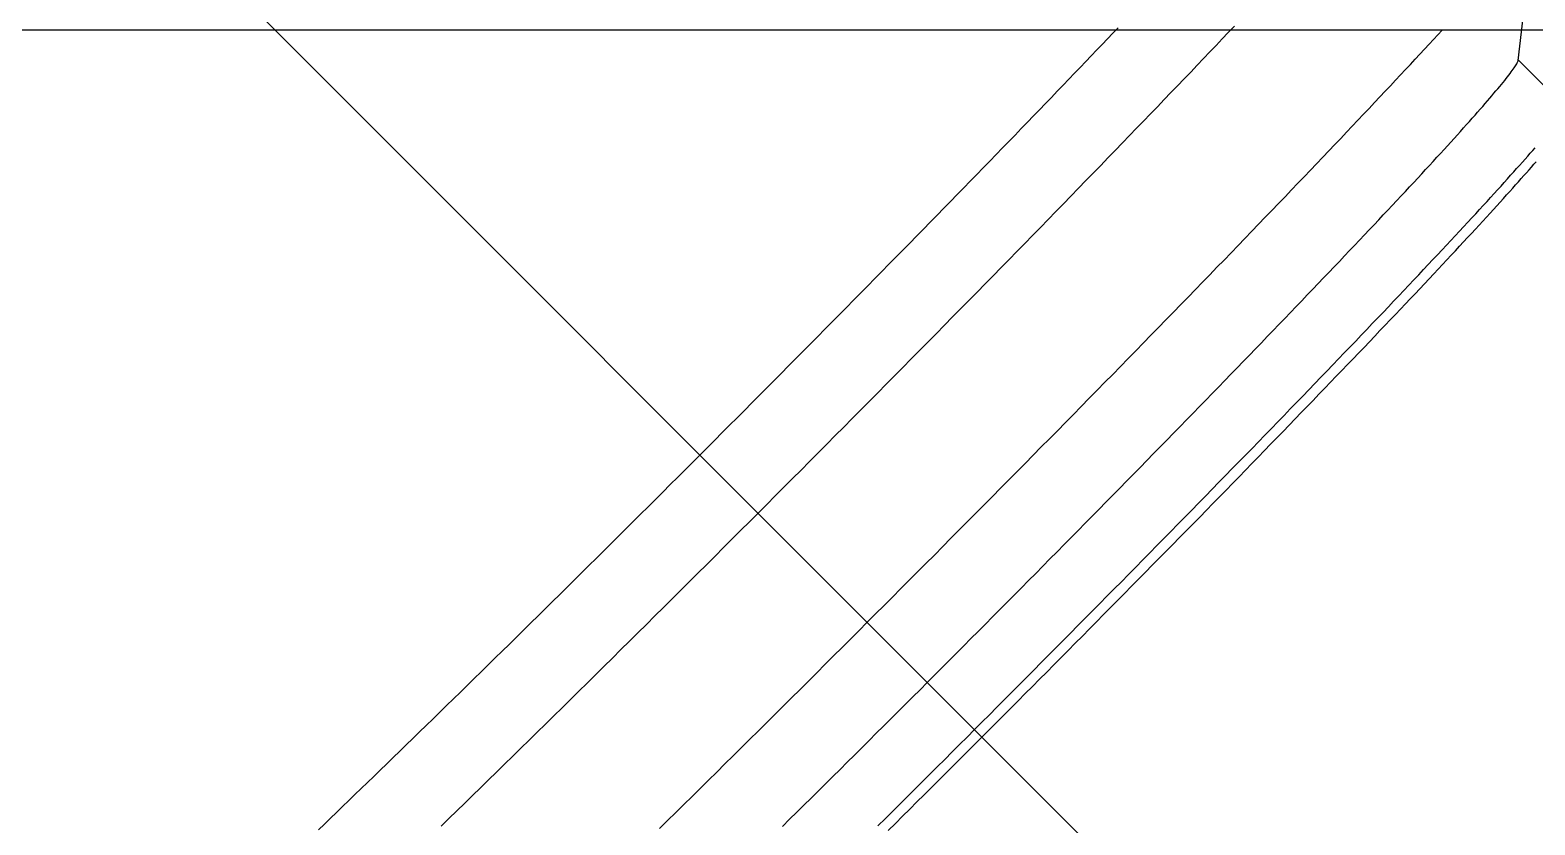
# Model space of a CAD drawing. Header units: millimetres. Extents: x -1292 to 2253, y 326 to 453.
# Drawn here: x 2092.5657 to 2092.6353, y 360.1094 to 360.1462 of the extents above; entities that cross this region are included whole.
import ezdxf

# ---------------------------------------------------------------- set-up
doc = ezdxf.new("R2010")
doc.units = ezdxf.units.MM
doc.header["$LTSCALE"] = 0.5
doc.linetypes.add('HIDDENX2', pattern=[0.75, 0.5, -0.25])
for name, color, linetype in [('-HIDRO', 8, 'Continuous'), ('Eixo', 4, 'HIDDENX2'), ('Esgoto', 5, 'ByLayer')]:
    doc.layers.add(name, color=color, linetype=linetype)

# ---------------------------------------------------------------- blocks, each defined once
blk = doc.blocks.new('pp')
at = {"layer": '-HIDRO', "flags": 128}
blk.add_lwpolyline([(3701.209757, 249.448729), (3701.209757, 249.096685, 0.414214), (3701.23376, 249.072682), (3701.505794, 249.072682, 0.414214), (3701.529797, 249.096685), (3701.529797, 249.448729, 0.414214), (3701.505794, 249.472732), (3701.23376, 249.472732, 0.414214)], format="xyb", close=True, dxfattribs=at)

msp = doc.modelspace()

# ---------------------------------------------------------------- linework, layer by layer
at = {"layer": 'Eixo'}
for q in [(2092.512461, 360.21074), (2092.689335, 360.033866)]:
    msp.add_line((2092.608995, 360.114206), q, dxfattribs=at)
at = {"layer": 'Esgoto', "color": 2}
for p, q in [((2092.634524, 360.14479), (2092.635293, 360.151301)), ((2092.61552, 360.145797), (2092.615764, 360.146054)), ((2092.615764, 360.146054), (2092.616005, 360.146307)), ((2092.620829, 360.145787), (2092.621111, 360.146083)), ((2092.621111, 360.146083), (2092.621389, 360.146375)), ((2092.630605, 360.145763), (2092.630807, 360.145981)), ((2092.630807, 360.145981), (2092.631004, 360.146196)), ((2092.614769, 360.145011), (2092.615023, 360.145276)), ((2092.615023, 360.145276), (2092.615272, 360.145538)), ((2092.615272, 360.145538), (2092.61552, 360.145797)), ((2092.619963, 360.144879), (2092.620255, 360.145185)), ((2092.620255, 360.145185), (2092.620544, 360.145488)), ((2092.620544, 360.145488), (2092.620829, 360.145787)), ((2092.629976, 360.145083), (2092.630189, 360.145313)), ((2092.630189, 360.145313), (2092.630399, 360.14554)), ((2092.630399, 360.14554), (2092.630605, 360.145763)), ((2092.613994, 360.144201), (2092.614255, 360.144474)), ((2092.614255, 360.144474), (2092.614514, 360.144744)), ((2092.614514, 360.144744), (2092.614769, 360.145011)), ((2092.619369, 360.144258), (2092.619668, 360.14457)), ((2092.619668, 360.14457), (2092.619963, 360.144879)), ((2092.629311, 360.144368), (2092.629537, 360.14461)), ((2092.629537, 360.14461), (2092.629758, 360.144848)), ((2092.629758, 360.144848), (2092.629976, 360.145083)), ((2092.634298, 360.144389), (2092.634339, 360.144447)), ((2092.634339, 360.144447), (2092.634375, 360.144501)), ((2092.634375, 360.144501), (2092.634408, 360.144551)), ((2092.634408, 360.144551), (2092.634437, 360.144597)), ((2092.634437, 360.144597), (2092.634462, 360.14464)), ((2092.634462, 360.14464), (2092.634483, 360.144678)), ((2092.634483, 360.144678), (2092.634499, 360.144712)), ((2092.634499, 360.144712), (2092.634512, 360.144742)), ((2092.634512, 360.144742), (2092.63452, 360.144769)), ((2092.63452, 360.144769), (2092.634524, 360.14479)), ((2092.6367, 360.142645), (2092.634527, 360.144818)), ((2092.613463, 360.143648), (2092.61373, 360.143926)), ((2092.61373, 360.143926), (2092.613994, 360.144201)), ((2092.618762, 360.143624), (2092.619067, 360.143943)), ((2092.619067, 360.143943), (2092.619369, 360.144258)), ((2092.628611, 360.14362), (2092.628848, 360.143873)), ((2092.628848, 360.143873), (2092.629081, 360.144123)), ((2092.629081, 360.144123), (2092.629311, 360.144368)), ((2092.633751, 360.143686), (2092.633828, 360.14378)), ((2092.633828, 360.14378), (2092.633901, 360.14387)), ((2092.633901, 360.14387), (2092.63397, 360.143956)), ((2092.63397, 360.143956), (2092.634034, 360.144038)), ((2092.634034, 360.144038), (2092.634095, 360.144116)), ((2092.634095, 360.144116), (2092.634152, 360.14419)), ((2092.634152, 360.14419), (2092.634205, 360.14426)), ((2092.634205, 360.14426), (2092.634253, 360.144327)), ((2092.634253, 360.144327), (2092.634298, 360.144389)), ((2092.612648, 360.1428), (2092.612922, 360.143086)), ((2092.612922, 360.143086), (2092.613194, 360.143368)), ((2092.613194, 360.143368), (2092.613463, 360.143648)), ((2092.618142, 360.142979), (2092.618454, 360.143303)), ((2092.618454, 360.143303), (2092.618762, 360.143624)), ((2092.627877, 360.14284), (2092.628125, 360.143103)), ((2092.628125, 360.143103), (2092.62837, 360.143364)), ((2092.62837, 360.143364), (2092.628611, 360.14362)), ((2092.633209, 360.143043), (2092.633309, 360.14316)), ((2092.633309, 360.14316), (2092.633406, 360.143273)), ((2092.633406, 360.143273), (2092.633498, 360.143382)), ((2092.633498, 360.143382), (2092.633586, 360.143487)), ((2092.633586, 360.143487), (2092.633671, 360.143589)), ((2092.633671, 360.143589), (2092.633751, 360.143686)), ((2092.612091, 360.142224), (2092.612371, 360.142513)), ((2092.612371, 360.142513), (2092.612648, 360.1428)), ((2092.617509, 360.142322), (2092.617827, 360.142652)), ((2092.617827, 360.142652), (2092.618142, 360.142979)), ((2092.627369, 360.142302), (2092.627625, 360.142572)), ((2092.627625, 360.142572), (2092.627877, 360.14284)), ((2092.632528, 360.142263), (2092.632651, 360.142402)), ((2092.632651, 360.142402), (2092.63277, 360.142538)), ((2092.63277, 360.142538), (2092.632886, 360.14267)), ((2092.632886, 360.14267), (2092.632997, 360.142798)), ((2092.632997, 360.142798), (2092.633105, 360.142923)), ((2092.633105, 360.142923), (2092.633209, 360.143043)), ((2092.611525, 360.141638), (2092.611809, 360.141932)), ((2092.611809, 360.141932), (2092.612091, 360.142224)), ((2092.616538, 360.141315), (2092.616865, 360.141654)), ((2092.616865, 360.141654), (2092.617188, 360.141989)), ((2092.617188, 360.141989), (2092.617509, 360.142322)), ((2092.626581, 360.14147), (2092.626847, 360.141751)), ((2092.626847, 360.141751), (2092.627111, 360.142028)), ((2092.627111, 360.142028), (2092.627369, 360.142302)), ((2092.631857, 360.141512), (2092.631998, 360.141669)), ((2092.631998, 360.141669), (2092.632137, 360.141823)), ((2092.632137, 360.141823), (2092.63227, 360.141973)), ((2092.63227, 360.141973), (2092.632401, 360.14212)), ((2092.632401, 360.14212), (2092.632528, 360.142263)), ((2092.610658, 360.140743), (2092.610949, 360.141043)), ((2092.610949, 360.141043), (2092.611238, 360.141341)), ((2092.611238, 360.141341), (2092.611525, 360.141638)), ((2092.615877, 360.140631), (2092.616209, 360.140975)), ((2092.616209, 360.140975), (2092.616538, 360.141315)), ((2092.626038, 360.140899), (2092.626311, 360.141186)), ((2092.626311, 360.141186), (2092.626581, 360.14147)), ((2092.631253, 360.140846), (2092.63141, 360.141018)), ((2092.63141, 360.141018), (2092.631562, 360.141186)), ((2092.631562, 360.141186), (2092.631711, 360.141351)), ((2092.631711, 360.141351), (2092.631857, 360.141512)), ((2092.610069, 360.140136), (2092.610364, 360.140441)), ((2092.610364, 360.140441), (2092.610658, 360.140743)), ((2092.615204, 360.139937), (2092.615541, 360.140286)), ((2092.615541, 360.140286), (2092.615877, 360.140631)), ((2092.625199, 360.140017), (2092.625482, 360.140314)), ((2092.625482, 360.140314), (2092.625762, 360.140608)), ((2092.625762, 360.140608), (2092.626038, 360.140899)), ((2092.630593, 360.140125), (2092.630763, 360.140311)), ((2092.630763, 360.140311), (2092.63093, 360.140492)), ((2092.63093, 360.140492), (2092.631094, 360.140671)), ((2092.631094, 360.140671), (2092.631253, 360.140846)), ((2092.634844, 360.140227), (2092.634966, 360.140366)), ((2092.634966, 360.140366), (2092.635083, 360.1405)), ((2092.635083, 360.1405), (2092.635197, 360.14063)), ((2092.635197, 360.14063), (2092.635306, 360.140757)), ((2092.609471, 360.139522), (2092.609771, 360.13983)), ((2092.609771, 360.13983), (2092.610069, 360.140136)), ((2092.61452, 360.139234), (2092.614863, 360.139587)), ((2092.614863, 360.139587), (2092.615204, 360.139937)), ((2092.624622, 360.139415), (2092.624912, 360.139718)), ((2092.624912, 360.139718), (2092.625199, 360.140017)), ((2092.630061, 360.139549), (2092.630242, 360.139744)), ((2092.630242, 360.139744), (2092.630419, 360.139937)), ((2092.630419, 360.139937), (2092.630593, 360.140125)), ((2092.634178, 360.139479), (2092.634319, 360.139636)), ((2092.634319, 360.139636), (2092.634456, 360.139789)), ((2092.634456, 360.139789), (2092.634589, 360.139939)), ((2092.634589, 360.139939), (2092.634719, 360.140085)), ((2092.634719, 360.140085), (2092.634844, 360.140227)), ((2092.634792, 360.139464), (2092.634912, 360.139601)), ((2092.634912, 360.139601), (2092.635029, 360.139734)), ((2092.635029, 360.139734), (2092.635141, 360.139863)), ((2092.635141, 360.139863), (2092.635251, 360.139988)), ((2092.635251, 360.139988), (2092.635356, 360.14011)), ((2092.608559, 360.138586), (2092.608866, 360.138899)), ((2092.608866, 360.138899), (2092.609169, 360.139211)), ((2092.609169, 360.139211), (2092.609471, 360.139522)), ((2092.613827, 360.138521), (2092.614175, 360.138878)), ((2092.614175, 360.138878), (2092.61452, 360.139234)), ((2092.624034, 360.1388), (2092.62433, 360.139109)), ((2092.62433, 360.139109), (2092.624622, 360.139415)), ((2092.629304, 360.138734), (2092.629498, 360.138943)), ((2092.629498, 360.138943), (2092.629689, 360.139148)), ((2092.629689, 360.139148), (2092.629877, 360.13935)), ((2092.629877, 360.13935), (2092.630061, 360.139549)), ((2092.633575, 360.138812), (2092.633732, 360.138984)), ((2092.633732, 360.138984), (2092.633884, 360.139153)), ((2092.633884, 360.139153), (2092.634033, 360.139318)), ((2092.634033, 360.139318), (2092.634178, 360.139479)), ((2092.634134, 360.138727), (2092.634273, 360.138882)), ((2092.634273, 360.138882), (2092.634408, 360.139033)), ((2092.634408, 360.139033), (2092.63454, 360.13918)), ((2092.63454, 360.13918), (2092.634667, 360.139325)), ((2092.634667, 360.139325), (2092.634792, 360.139464)), ((2092.607942, 360.137953), (2092.608252, 360.13827)), ((2092.608252, 360.13827), (2092.608559, 360.138586)), ((2092.613477, 360.138161), (2092.613827, 360.138521)), ((2092.623128, 360.137857), (2092.623433, 360.138174)), ((2092.623433, 360.138174), (2092.623735, 360.138488)), ((2092.623735, 360.138488), (2092.624034, 360.1388)), ((2092.628701, 360.13809), (2092.628906, 360.138308)), ((2092.628906, 360.138308), (2092.629107, 360.138523)), ((2092.629107, 360.138523), (2092.629304, 360.138734)), ((2092.632913, 360.138087), (2092.633084, 360.138274)), ((2092.633084, 360.138274), (2092.633251, 360.138457)), ((2092.633251, 360.138457), (2092.633415, 360.138636)), ((2092.633415, 360.138636), (2092.633575, 360.138812)), ((2092.633541, 360.138073), (2092.633695, 360.138242)), ((2092.633695, 360.138242), (2092.633845, 360.138407)), ((2092.633845, 360.138407), (2092.633991, 360.138569)), ((2092.633991, 360.138569), (2092.634134, 360.138727)), ((2092.607318, 360.137315), (2092.607631, 360.137635)), ((2092.607631, 360.137635), (2092.607942, 360.137953)), ((2092.612769, 360.137435), (2092.613124, 360.137799)), ((2092.613124, 360.137799), (2092.613477, 360.138161)), ((2092.622509, 360.137214), (2092.62282, 360.137537)), ((2092.62282, 360.137537), (2092.623128, 360.137857)), ((2092.62807, 360.137418), (2092.628284, 360.137645)), ((2092.628284, 360.137645), (2092.628494, 360.137869)), ((2092.628494, 360.137869), (2092.628701, 360.13809)), ((2092.632192, 360.137306), (2092.632378, 360.137506)), ((2092.632378, 360.137506), (2092.632559, 360.137703)), ((2092.632559, 360.137703), (2092.632738, 360.137897)), ((2092.632738, 360.137897), (2092.632913, 360.138087)), ((2092.632892, 360.137362), (2092.633059, 360.137545)), ((2092.633059, 360.137545), (2092.633223, 360.137725)), ((2092.633223, 360.137725), (2092.633384, 360.1379)), ((2092.633384, 360.1379), (2092.633541, 360.138073)), ((2092.606686, 360.13667), (2092.607003, 360.136993)), ((2092.607003, 360.136993), (2092.607318, 360.137315)), ((2092.612053, 360.136701), (2092.612412, 360.137069)), ((2092.612412, 360.137069), (2092.612769, 360.137435)), ((2092.621878, 360.136561), (2092.622195, 360.136889)), ((2092.622195, 360.136889), (2092.622509, 360.137214)), ((2092.627411, 360.136719), (2092.627634, 360.136955)), ((2092.627634, 360.136955), (2092.627853, 360.137189)), ((2092.627853, 360.137189), (2092.62807, 360.137418)), ((2092.631613, 360.136683), (2092.63181, 360.136894)), ((2092.63181, 360.136894), (2092.632003, 360.137101)), ((2092.632003, 360.137101), (2092.632192, 360.137306)), ((2092.632186, 360.136599), (2092.632368, 360.136795)), ((2092.632368, 360.136795), (2092.632546, 360.136988)), ((2092.632546, 360.136988), (2092.63272, 360.137177)), ((2092.63272, 360.137177), (2092.632892, 360.137362)), ((2092.606048, 360.13602), (2092.606368, 360.136345)), ((2092.606368, 360.136345), (2092.606686, 360.13667)), ((2092.611328, 360.135959), (2092.611691, 360.136331)), ((2092.611691, 360.136331), (2092.612053, 360.136701)), ((2092.621237, 360.135897), (2092.621559, 360.13623)), ((2092.621559, 360.13623), (2092.621878, 360.136561)), ((2092.626724, 360.135995), (2092.626956, 360.136239)), ((2092.626956, 360.136239), (2092.627185, 360.136481)), ((2092.627185, 360.136481), (2092.627411, 360.136719)), ((2092.631004, 360.136031), (2092.631211, 360.136251)), ((2092.631211, 360.136251), (2092.631413, 360.136469)), ((2092.631413, 360.136469), (2092.631613, 360.136683)), ((2092.631622, 360.135992), (2092.631813, 360.136197)), ((2092.631813, 360.136197), (2092.632001, 360.1364)), ((2092.632001, 360.1364), (2092.632186, 360.136599)), ((2092.605404, 360.135364), (2092.605727, 360.135693)), ((2092.605727, 360.135693), (2092.606048, 360.13602)), ((2092.610594, 360.135211), (2092.610962, 360.135586)), ((2092.610962, 360.135586), (2092.611328, 360.135959)), ((2092.620585, 360.135224), (2092.620913, 360.135561)), ((2092.620913, 360.135561), (2092.621237, 360.135897)), ((2092.626011, 360.135246), (2092.626252, 360.135498)), ((2092.626252, 360.135498), (2092.626489, 360.135748)), ((2092.626489, 360.135748), (2092.626724, 360.135995)), ((2092.630364, 360.13535), (2092.630581, 360.13558)), ((2092.630581, 360.13558), (2092.630794, 360.135807)), ((2092.630794, 360.135807), (2092.631004, 360.136031)), ((2092.631027, 360.135356), (2092.631229, 360.135571)), ((2092.631229, 360.135571), (2092.631427, 360.135783)), ((2092.631427, 360.135783), (2092.631622, 360.135992)), ((2092.604428, 360.134371), (2092.604754, 360.134703)), ((2092.604754, 360.134703), (2092.60508, 360.135034)), ((2092.60508, 360.135034), (2092.605404, 360.135364)), ((2092.609853, 360.134455), (2092.610225, 360.134834)), ((2092.610225, 360.134834), (2092.610594, 360.135211)), ((2092.619923, 360.134541), (2092.620256, 360.134883)), ((2092.620256, 360.134883), (2092.620585, 360.135224)), ((2092.625272, 360.134472), (2092.625521, 360.134732)), ((2092.625521, 360.134732), (2092.625768, 360.13499)), ((2092.625768, 360.13499), (2092.626011, 360.135246)), ((2092.629695, 360.134641), (2092.629921, 360.13488)), ((2092.629921, 360.13488), (2092.630145, 360.135116)), ((2092.630145, 360.135116), (2092.630364, 360.13535)), ((2092.63019, 360.134465), (2092.630404, 360.134692)), ((2092.630404, 360.134692), (2092.630616, 360.134916)), ((2092.630616, 360.134916), (2092.630823, 360.135138)), ((2092.630823, 360.135138), (2092.631027, 360.135356)), ((2092.60377, 360.133704), (2092.604099, 360.134038)), ((2092.604099, 360.134038), (2092.604428, 360.134371)), ((2092.609105, 360.133694), (2092.60948, 360.134076)), ((2092.60948, 360.134076), (2092.609853, 360.134455)), ((2092.619251, 360.133849), (2092.619589, 360.134196)), ((2092.619589, 360.134196), (2092.619923, 360.134541)), ((2092.624767, 360.133943), (2092.625021, 360.134209)), ((2092.625021, 360.134209), (2092.625272, 360.134472)), ((2092.628997, 360.133904), (2092.629233, 360.134152)), ((2092.629233, 360.134152), (2092.629466, 360.134397)), ((2092.629466, 360.134397), (2092.629695, 360.134641)), ((2092.62953, 360.133766), (2092.629753, 360.134002)), ((2092.629753, 360.134002), (2092.629974, 360.134235)), ((2092.629974, 360.134235), (2092.63019, 360.134465)), ((2092.603108, 360.133033), (2092.60344, 360.133369)), ((2092.60344, 360.133369), (2092.60377, 360.133704)), ((2092.60835, 360.132927), (2092.608728, 360.133311)), ((2092.608728, 360.133311), (2092.609105, 360.133694)), ((2092.61857, 360.133149), (2092.618911, 360.133501)), ((2092.618911, 360.133501), (2092.619251, 360.133849)), ((2092.623988, 360.133132), (2092.62425, 360.133405)), ((2092.62425, 360.133405), (2092.62451, 360.133675)), ((2092.62451, 360.133675), (2092.624767, 360.133943)), ((2092.628273, 360.13314), (2092.628517, 360.133398)), ((2092.628517, 360.133398), (2092.628759, 360.133652)), ((2092.628759, 360.133652), (2092.628997, 360.133904)), ((2092.629075, 360.133286), (2092.629304, 360.133527)), ((2092.629304, 360.133527), (2092.62953, 360.133766)), ((2092.602441, 360.132359), (2092.602775, 360.132696)), ((2092.602775, 360.132696), (2092.603108, 360.133033)), ((2092.60797, 360.132541), (2092.60835, 360.132927)), ((2092.617879, 360.132441), (2092.618225, 360.132796)), ((2092.618225, 360.132796), (2092.61857, 360.133149)), ((2092.623456, 360.132579), (2092.623723, 360.132857)), ((2092.623723, 360.132857), (2092.623988, 360.133132)), ((2092.62752, 360.132353), (2092.627774, 360.132618)), ((2092.627774, 360.132618), (2092.628024, 360.132881)), ((2092.628024, 360.132881), (2092.628273, 360.13314)), ((2092.62837, 360.132545), (2092.628608, 360.132794)), ((2092.628608, 360.132794), (2092.628843, 360.133042)), ((2092.628843, 360.133042), (2092.629075, 360.133286)), ((2092.601771, 360.131681), (2092.602107, 360.13202)), ((2092.602107, 360.13202), (2092.602441, 360.132359)), ((2092.607207, 360.131766), (2092.607589, 360.132154)), ((2092.607589, 360.132154), (2092.60797, 360.132541)), ((2092.61718, 360.131725), (2092.617531, 360.132083)), ((2092.617531, 360.132083), (2092.617879, 360.132441)), ((2092.622641, 360.131733), (2092.622915, 360.132017)), ((2092.622915, 360.132017), (2092.623187, 360.132299)), ((2092.623187, 360.132299), (2092.623456, 360.132579)), ((2092.627005, 360.131814), (2092.627264, 360.132085)), ((2092.627264, 360.132085), (2092.62752, 360.132353)), ((2092.62764, 360.13178), (2092.627886, 360.132037)), ((2092.627886, 360.132037), (2092.628129, 360.132293)), ((2092.628129, 360.132293), (2092.62837, 360.132545)), ((2092.601097, 360.131001), (2092.601434, 360.131341)), ((2092.601434, 360.131341), (2092.601771, 360.131681)), ((2092.606437, 360.130987), (2092.606822, 360.131377)), ((2092.606822, 360.131377), (2092.607207, 360.131766)), ((2092.616473, 360.131001), (2092.616827, 360.131364)), ((2092.616827, 360.131364), (2092.61718, 360.131725)), ((2092.622084, 360.131158), (2092.622364, 360.131446)), ((2092.622364, 360.131446), (2092.622641, 360.131733)), ((2092.626211, 360.130987), (2092.626478, 360.131265)), ((2092.626478, 360.131265), (2092.626743, 360.13154)), ((2092.626743, 360.13154), (2092.627005, 360.131814)), ((2092.626886, 360.130991), (2092.62714, 360.131257)), ((2092.62714, 360.131257), (2092.627391, 360.131519)), ((2092.627391, 360.131519), (2092.62764, 360.13178)), ((2092.600419, 360.130319), (2092.600759, 360.13066)), ((2092.600759, 360.13066), (2092.601097, 360.131001)), ((2092.605663, 360.130204), (2092.606051, 360.130596)), ((2092.606051, 360.130596), (2092.606437, 360.130987)), ((2092.615758, 360.130271), (2092.616116, 360.130637)), ((2092.616116, 360.130637), (2092.616473, 360.131001)), ((2092.621234, 360.13028), (2092.621519, 360.130575)), ((2092.621519, 360.130575), (2092.621803, 360.130867)), ((2092.621803, 360.130867), (2092.622084, 360.131158)), ((2092.625668, 360.130423), (2092.625941, 360.130705)), ((2092.625941, 360.130705), (2092.626211, 360.130987)), ((2092.626369, 360.130454), (2092.626628, 360.130724)), ((2092.626628, 360.130724), (2092.626886, 360.130991)), ((2092.599739, 360.129635), (2092.60008, 360.129977)), ((2092.60008, 360.129977), (2092.600419, 360.130319)), ((2092.604884, 360.129417), (2092.605274, 360.129811)), ((2092.605274, 360.129811), (2092.605663, 360.130204)), ((2092.615035, 360.129534), (2092.615397, 360.129903)), ((2092.615397, 360.129903), (2092.615758, 360.130271)), ((2092.620656, 360.129685), (2092.620946, 360.129983)), ((2092.620946, 360.129983), (2092.621234, 360.13028)), ((2092.624835, 360.129558), (2092.625115, 360.129849)), ((2092.625115, 360.129849), (2092.625393, 360.130136)), ((2092.625393, 360.130136), (2092.625668, 360.130423)), ((2092.625576, 360.129629), (2092.625843, 360.129906)), ((2092.625843, 360.129906), (2092.626107, 360.130182)), ((2092.626107, 360.130182), (2092.626369, 360.130454)), ((2092.599058, 360.128948), (2092.599399, 360.129291)), ((2092.599399, 360.129291), (2092.599739, 360.129635)), ((2092.604493, 360.129023), (2092.604884, 360.129417)), ((2092.614306, 360.128792), (2092.614671, 360.129164)), ((2092.614671, 360.129164), (2092.615035, 360.129534)), ((2092.620071, 360.129082), (2092.620364, 360.129384)), ((2092.620364, 360.129384), (2092.620656, 360.129685)), ((2092.624267, 360.128971), (2092.624552, 360.129266)), ((2092.624552, 360.129266), (2092.624835, 360.129558)), ((2092.625035, 360.129069), (2092.625307, 360.12935)), ((2092.625307, 360.12935), (2092.625576, 360.129629)), ((2092.598374, 360.128262), (2092.598716, 360.128605)), ((2092.598716, 360.128605), (2092.599058, 360.128948)), ((2092.603708, 360.128232), (2092.604101, 360.128628)), ((2092.604101, 360.128628), (2092.604493, 360.129023)), ((2092.61357, 360.128043), (2092.613938, 360.128418)), ((2092.613938, 360.128418), (2092.614306, 360.128792)), ((2092.619177, 360.128165), (2092.619477, 360.128472)), ((2092.619477, 360.128472), (2092.619775, 360.128778)), ((2092.619775, 360.128778), (2092.620071, 360.129082)), ((2092.623691, 360.128375), (2092.62398, 360.128674)), ((2092.62398, 360.128674), (2092.624267, 360.128971)), ((2092.624206, 360.128211), (2092.624485, 360.1285)), ((2092.624485, 360.1285), (2092.624761, 360.128785)), ((2092.624761, 360.128785), (2092.625035, 360.129069)), ((2092.597688, 360.127575), (2092.598031, 360.127918)), ((2092.598031, 360.127918), (2092.598374, 360.128262)), ((2092.60292, 360.127438), (2092.603314, 360.127835)), ((2092.603314, 360.127835), (2092.603708, 360.128232)), ((2092.6132, 360.127667), (2092.61357, 360.128043)), ((2092.618572, 360.127545), (2092.618875, 360.127856)), ((2092.618875, 360.127856), (2092.619177, 360.128165)), ((2092.622808, 360.127465), (2092.623104, 360.127771)), ((2092.623104, 360.127771), (2092.623398, 360.128074)), ((2092.623398, 360.128074), (2092.623691, 360.128375)), ((2092.623643, 360.12763), (2092.623926, 360.127921)), ((2092.623926, 360.127921), (2092.624206, 360.128211)), ((2092.597002, 360.126887), (2092.597344, 360.127231)), ((2092.597344, 360.127231), (2092.597688, 360.127575)), ((2092.602129, 360.126643), (2092.602525, 360.127041)), ((2092.602525, 360.127041), (2092.60292, 360.127438)), ((2092.612454, 360.126912), (2092.612828, 360.12729)), ((2092.612828, 360.12729), (2092.6132, 360.127667)), ((2092.61796, 360.126919), (2092.618267, 360.127233)), ((2092.618267, 360.127233), (2092.618572, 360.127545)), ((2092.622209, 360.126849), (2092.622509, 360.127158)), ((2092.622509, 360.127158), (2092.622808, 360.127465)), ((2092.622781, 360.126743), (2092.62307, 360.12704)), ((2092.62307, 360.12704), (2092.623358, 360.127336)), ((2092.623358, 360.127336), (2092.623643, 360.12763)), ((2092.596314, 360.1262), (2092.596658, 360.126543)), ((2092.596658, 360.126543), (2092.597002, 360.126887)), ((2092.601733, 360.126246), (2092.602129, 360.126643)), ((2092.611704, 360.126152), (2092.61208, 360.126532)), ((2092.61208, 360.126532), (2092.612454, 360.126912)), ((2092.617341, 360.126288), (2092.617652, 360.126604)), ((2092.617652, 360.126604), (2092.61796, 360.126919)), ((2092.621601, 360.126226), (2092.621906, 360.126539)), ((2092.621906, 360.126539), (2092.622209, 360.126849)), ((2092.622197, 360.126141), (2092.62249, 360.126443)), ((2092.62249, 360.126443), (2092.622781, 360.126743)), ((2092.595627, 360.125513), (2092.59597, 360.125857)), ((2092.59597, 360.125857), (2092.596314, 360.1262)), ((2092.600939, 360.125449), (2092.601336, 360.125847)), ((2092.601336, 360.125847), (2092.601733, 360.126246)), ((2092.61095, 360.125388), (2092.611328, 360.12577)), ((2092.611328, 360.12577), (2092.611704, 360.126152)), ((2092.616402, 360.12533), (2092.616716, 360.12565)), ((2092.616716, 360.12565), (2092.61703, 360.125969)), ((2092.61703, 360.125969), (2092.617341, 360.126288)), ((2092.620986, 360.125595), (2092.621295, 360.125911)), ((2092.621295, 360.125911), (2092.621601, 360.126226)), ((2092.621605, 360.125534), (2092.621902, 360.125839)), ((2092.621902, 360.125839), (2092.622197, 360.126141)), ((2092.594939, 360.124828), (2092.595283, 360.12517)), ((2092.595283, 360.12517), (2092.595627, 360.125513)), ((2092.600143, 360.124652), (2092.600541, 360.12505)), ((2092.600541, 360.12505), (2092.600939, 360.125449)), ((2092.61019, 360.124621), (2092.610571, 360.125004)), ((2092.610571, 360.125004), (2092.61095, 360.125388)), ((2092.615768, 360.124685), (2092.616086, 360.125008)), ((2092.616086, 360.125008), (2092.616402, 360.12533)), ((2092.620049, 360.124637), (2092.620363, 360.124958)), ((2092.620363, 360.124958), (2092.620676, 360.125278)), ((2092.620676, 360.125278), (2092.620986, 360.125595)), ((2092.621005, 360.12492), (2092.621306, 360.125228)), ((2092.621306, 360.125228), (2092.621605, 360.125534)), ((2092.594253, 360.124144), (2092.594596, 360.124485)), ((2092.594596, 360.124485), (2092.594939, 360.124828)), ((2092.599346, 360.123855), (2092.599745, 360.124253)), ((2092.599745, 360.124253), (2092.600143, 360.124652)), ((2092.609809, 360.124236), (2092.61019, 360.124621)), ((2092.61513, 360.124035), (2092.615449, 360.124361)), ((2092.615449, 360.124361), (2092.615768, 360.124685)), ((2092.619417, 360.12399), (2092.619734, 360.124315)), ((2092.619734, 360.124315), (2092.620049, 360.124637)), ((2092.620093, 360.123987), (2092.620399, 360.124299)), ((2092.620399, 360.124299), (2092.620703, 360.124611)), ((2092.620703, 360.124611), (2092.621005, 360.12492)), ((2092.593567, 360.123462), (2092.59391, 360.123802)), ((2092.59391, 360.123802), (2092.594253, 360.124144)), ((2092.598948, 360.123456), (2092.599346, 360.123855)), ((2092.609043, 360.123464), (2092.609427, 360.12385)), ((2092.609427, 360.12385), (2092.609809, 360.124236)), ((2092.614485, 360.123382), (2092.614808, 360.123709)), ((2092.614808, 360.123709), (2092.61513, 360.124035)), ((2092.618777, 360.123338), (2092.619097, 360.123665)), ((2092.619097, 360.123665), (2092.619417, 360.12399)), ((2092.619477, 360.123358), (2092.619786, 360.123673)), ((2092.619786, 360.123673), (2092.620093, 360.123987)), ((2092.592882, 360.122782), (2092.593225, 360.123121)), ((2092.593225, 360.123121), (2092.593567, 360.123462)), ((2092.598151, 360.12266), (2092.598549, 360.123058)), ((2092.598549, 360.123058), (2092.598948, 360.123456)), ((2092.608275, 360.12269), (2092.60866, 360.123077)), ((2092.60866, 360.123077), (2092.609043, 360.123464)), ((2092.613837, 360.122724), (2092.614162, 360.123053)), ((2092.614162, 360.123053), (2092.614485, 360.123382)), ((2092.618131, 360.122681), (2092.618455, 360.12301)), ((2092.618455, 360.12301), (2092.618777, 360.123338)), ((2092.618854, 360.122724), (2092.619166, 360.123041)), ((2092.619166, 360.123041), (2092.619477, 360.123358)), ((2092.5922, 360.122104), (2092.592541, 360.122442)), ((2092.592541, 360.122442), (2092.592882, 360.122782)), ((2092.597354, 360.121865), (2092.597752, 360.122262)), ((2092.597752, 360.122262), (2092.598151, 360.12266)), ((2092.607504, 360.121914), (2092.60789, 360.122302)), ((2092.60789, 360.122302), (2092.608275, 360.12269)), ((2092.613183, 360.122063), (2092.613511, 360.122394)), ((2092.613511, 360.122394), (2092.613837, 360.122724)), ((2092.61748, 360.122019), (2092.617806, 360.12235)), ((2092.617806, 360.12235), (2092.618131, 360.122681)), ((2092.618226, 360.122084), (2092.618541, 360.122405)), ((2092.618541, 360.122405), (2092.618854, 360.122724)), ((2092.59152, 360.121431), (2092.59186, 360.121767)), ((2092.59186, 360.121767), (2092.5922, 360.122104)), ((2092.596558, 360.121072), (2092.596956, 360.121468)), ((2092.596956, 360.121468), (2092.597354, 360.121865)), ((2092.60673, 360.121137), (2092.607117, 360.121526)), ((2092.607117, 360.121526), (2092.607504, 360.121914)), ((2092.612526, 360.121399), (2092.612856, 360.121731)), ((2092.612856, 360.121731), (2092.613183, 360.122063)), ((2092.616824, 360.121352), (2092.617152, 360.121686)), ((2092.617152, 360.121686), (2092.61748, 360.122019)), ((2092.617592, 360.121441), (2092.61791, 360.121763)), ((2092.61791, 360.121763), (2092.618226, 360.122084)), ((2092.590505, 360.120426), (2092.590842, 360.12076)), ((2092.590842, 360.12076), (2092.591181, 360.121095)), ((2092.591181, 360.121095), (2092.59152, 360.121431)), ((2092.59616, 360.120676), (2092.596558, 360.121072)), ((2092.606343, 360.120748), (2092.60673, 360.121137)), ((2092.611866, 360.120732), (2092.612197, 360.121066)), ((2092.612197, 360.121066), (2092.612526, 360.121399)), ((2092.616162, 360.120682), (2092.616493, 360.121017)), ((2092.616493, 360.121017), (2092.616824, 360.121352)), ((2092.616633, 360.120467), (2092.616954, 360.120792)), ((2092.616954, 360.120792), (2092.617274, 360.121117)), ((2092.617274, 360.121117), (2092.617592, 360.121441)), ((2092.589832, 360.119761), (2092.590168, 360.120093)), ((2092.590168, 360.120093), (2092.590505, 360.120426)), ((2092.595366, 360.119887), (2092.595763, 360.120281)), ((2092.595763, 360.120281), (2092.59616, 360.120676)), ((2092.605566, 360.11997), (2092.605955, 360.120359)), ((2092.605955, 360.120359), (2092.606343, 360.120748)), ((2092.610871, 360.119728), (2092.611203, 360.120063)), ((2092.611203, 360.120063), (2092.611535, 360.120398)), ((2092.611535, 360.120398), (2092.611866, 360.120732)), ((2092.615495, 360.120007), (2092.615829, 360.120345)), ((2092.615829, 360.120345), (2092.616162, 360.120682)), ((2092.615987, 360.119813), (2092.616311, 360.12014)), ((2092.616311, 360.12014), (2092.616633, 360.120467)), ((2092.589163, 360.119102), (2092.589497, 360.119431)), ((2092.589497, 360.119431), (2092.589832, 360.119761)), ((2092.594573, 360.1191), (2092.594969, 360.119493)), ((2092.594969, 360.119493), (2092.595366, 360.119887)), ((2092.604788, 360.119191), (2092.605178, 360.11958)), ((2092.605178, 360.11958), (2092.605566, 360.11997)), ((2092.610203, 360.119056), (2092.610537, 360.119393)), ((2092.610537, 360.119393), (2092.610871, 360.119728)), ((2092.614825, 360.119329), (2092.615161, 360.119668)), ((2092.615161, 360.119668), (2092.615495, 360.120007)), ((2092.615338, 360.119156), (2092.615663, 360.119485)), ((2092.615663, 360.119485), (2092.615987, 360.119813)), ((2092.588498, 360.118447), (2092.58883, 360.118773)), ((2092.58883, 360.118773), (2092.589163, 360.119102)), ((2092.593784, 360.118318), (2092.594178, 360.118708)), ((2092.594178, 360.118708), (2092.594573, 360.1191)), ((2092.60401, 360.118413), (2092.604399, 360.118802)), ((2092.604399, 360.118802), (2092.604788, 360.119191)), ((2092.609533, 360.118383), (2092.609868, 360.11872)), ((2092.609868, 360.11872), (2092.610203, 360.119056)), ((2092.614151, 360.118648), (2092.614489, 360.118989)), ((2092.614489, 360.118989), (2092.614825, 360.119329)), ((2092.614685, 360.118496), (2092.615012, 360.118826)), ((2092.615012, 360.118826), (2092.615338, 360.119156)), ((2092.587837, 360.117797), (2092.588167, 360.118121)), ((2092.588167, 360.118121), (2092.588498, 360.118447)), ((2092.59339, 360.117927), (2092.593784, 360.118318)), ((2092.603231, 360.117635), (2092.603621, 360.118024)), ((2092.603621, 360.118024), (2092.60401, 360.118413)), ((2092.608862, 360.117709), (2092.609198, 360.118047)), ((2092.609198, 360.118047), (2092.609533, 360.118383)), ((2092.613474, 360.117965), (2092.613813, 360.118307)), ((2092.613813, 360.118307), (2092.614151, 360.118648)), ((2092.614029, 360.117833), (2092.614358, 360.118165)), ((2092.614358, 360.118165), (2092.614685, 360.118496)), ((2092.587181, 360.117153), (2092.587508, 360.117474)), ((2092.587508, 360.117474), (2092.587837, 360.117797)), ((2092.592605, 360.11715), (2092.592997, 360.117538)), ((2092.592997, 360.117538), (2092.59339, 360.117927)), ((2092.602842, 360.117246), (2092.603231, 360.117635)), ((2092.608189, 360.117035), (2092.608525, 360.117373)), ((2092.608525, 360.117373), (2092.608862, 360.117709)), ((2092.612452, 360.116937), (2092.612794, 360.11728)), ((2092.612794, 360.11728), (2092.613134, 360.117623)), ((2092.613134, 360.117623), (2092.613474, 360.117965)), ((2092.613369, 360.117169), (2092.613699, 360.117502)), ((2092.613699, 360.117502), (2092.614029, 360.117833)), ((2092.586531, 360.116515), (2092.586856, 360.116833)), ((2092.586856, 360.116833), (2092.587181, 360.117153)), ((2092.591824, 360.116379), (2092.592214, 360.116764)), ((2092.592214, 360.116764), (2092.592605, 360.11715)), ((2092.602064, 360.116471), (2092.602453, 360.116859)), ((2092.602453, 360.116859), (2092.602842, 360.117246)), ((2092.607515, 360.11636), (2092.607852, 360.116698)), ((2092.607852, 360.116698), (2092.608189, 360.117035)), ((2092.611769, 360.116249), (2092.612111, 360.116594)), ((2092.612111, 360.116594), (2092.612452, 360.116937)), ((2092.612707, 360.116503), (2092.613039, 360.116836)), ((2092.613039, 360.116836), (2092.613369, 360.117169)), ((2092.585566, 360.11557), (2092.585886, 360.115883)), ((2092.585886, 360.115883), (2092.586208, 360.116198)), ((2092.586208, 360.116198), (2092.586531, 360.116515)), ((2092.591047, 360.115612), (2092.591435, 360.115994)), ((2092.591435, 360.115994), (2092.591824, 360.116379)), ((2092.601287, 360.115697), (2092.601676, 360.116084)), ((2092.601676, 360.116084), (2092.602064, 360.116471)), ((2092.606841, 360.115686), (2092.607178, 360.116023)), ((2092.607178, 360.116023), (2092.607515, 360.11636)), ((2092.611082, 360.115561), (2092.611426, 360.115905)), ((2092.611426, 360.115905), (2092.611769, 360.116249)), ((2092.612043, 360.115836), (2092.612375, 360.11617)), ((2092.612375, 360.11617), (2092.612707, 360.116503)), ((2092.584931, 360.114949), (2092.585248, 360.115259)), ((2092.585248, 360.115259), (2092.585566, 360.11557)), ((2092.590274, 360.114851), (2092.59066, 360.115231)), ((2092.59066, 360.115231), (2092.591047, 360.115612)), ((2092.600511, 360.114926), (2092.600899, 360.115311)), ((2092.600899, 360.115311), (2092.601287, 360.115697)), ((2092.606166, 360.115012), (2092.606503, 360.115349)), ((2092.606503, 360.115349), (2092.606841, 360.115686)), ((2092.610396, 360.114872), (2092.610739, 360.115217)), ((2092.610739, 360.115217), (2092.611082, 360.115561)), ((2092.611377, 360.115167), (2092.61171, 360.115502)), ((2092.61171, 360.115502), (2092.612043, 360.115836)), ((2092.584302, 360.114336), (2092.584615, 360.114642)), ((2092.584615, 360.114642), (2092.584931, 360.114949)), ((2092.58989, 360.114473), (2092.590274, 360.114851)), ((2092.599737, 360.114158), (2092.600124, 360.114541)), ((2092.600124, 360.114541), (2092.600511, 360.114926)), ((2092.605492, 360.114339), (2092.605828, 360.114676)), ((2092.605828, 360.114676), (2092.606166, 360.115012)), ((2092.609707, 360.114183), (2092.610051, 360.114528)), ((2092.610051, 360.114528), (2092.610396, 360.114872)), ((2092.610376, 360.114163), (2092.610709, 360.114498)), ((2092.610709, 360.114498), (2092.611044, 360.114832)), ((2092.611044, 360.114832), (2092.611377, 360.115167)), ((2092.583679, 360.11373), (2092.58399, 360.114032)), ((2092.58399, 360.114032), (2092.584302, 360.114336)), ((2092.589125, 360.113722), (2092.589507, 360.114096)), ((2092.589507, 360.114096), (2092.58989, 360.114473)), ((2092.599351, 360.113774), (2092.599737, 360.114158)), ((2092.604818, 360.113668), (2092.605155, 360.114003)), ((2092.605155, 360.114003), (2092.605492, 360.114339)), ((2092.609018, 360.113494), (2092.609362, 360.113839)), ((2092.609362, 360.113839), (2092.609707, 360.114183)), ((2092.609707, 360.113494), (2092.610041, 360.113829)), ((2092.610041, 360.113829), (2092.610376, 360.114163)), ((2092.582761, 360.112837), (2092.583065, 360.113133)), ((2092.583065, 360.113133), (2092.583371, 360.11343)), ((2092.583371, 360.11343), (2092.583679, 360.11373)), ((2092.588367, 360.112976), (2092.588746, 360.113348)), ((2092.588746, 360.113348), (2092.589125, 360.113722)), ((2092.59858, 360.113011), (2092.598965, 360.113392)), ((2092.598965, 360.113392), (2092.599351, 360.113774)), ((2092.604145, 360.112998), (2092.604481, 360.113333)), ((2092.604481, 360.113333), (2092.604818, 360.113668)), ((2092.608329, 360.112805), (2092.608674, 360.11315)), ((2092.608674, 360.11315), (2092.609018, 360.113494)), ((2092.609038, 360.112825), (2092.609372, 360.11316)), ((2092.609372, 360.11316), (2092.609707, 360.113494)), ((2092.582158, 360.112252), (2092.582458, 360.112543)), ((2092.582458, 360.112543), (2092.582761, 360.112837)), ((2092.587615, 360.112239), (2092.58799, 360.112607)), ((2092.58799, 360.112607), (2092.588367, 360.112976)), ((2092.597813, 360.112251), (2092.598197, 360.11263)), ((2092.598197, 360.11263), (2092.59858, 360.113011)), ((2092.603473, 360.112331), (2092.603808, 360.112664)), ((2092.603808, 360.112664), (2092.604145, 360.112998)), ((2092.60764, 360.112119), (2092.607984, 360.112462)), ((2092.607984, 360.112462), (2092.608329, 360.112805)), ((2092.608369, 360.112158), (2092.608703, 360.112492)), ((2092.608703, 360.112492), (2092.609038, 360.112825)), ((2092.581563, 360.111676), (2092.58186, 360.111963)), ((2092.58186, 360.111963), (2092.582158, 360.112252)), ((2092.58687, 360.11151), (2092.587242, 360.111873)), ((2092.587242, 360.111873), (2092.587615, 360.112239)), ((2092.597049, 360.111497), (2092.597431, 360.111873)), ((2092.597431, 360.111873), (2092.597813, 360.112251)), ((2092.602803, 360.111666), (2092.603138, 360.111998)), ((2092.603138, 360.111998), (2092.603473, 360.112331)), ((2092.606952, 360.111432), (2092.607296, 360.111775)), ((2092.607296, 360.111775), (2092.60764, 360.112119)), ((2092.6077, 360.111491), (2092.608034, 360.111824)), ((2092.608034, 360.111824), (2092.608369, 360.112158)), ((2092.580688, 360.110831), (2092.580977, 360.11111)), ((2092.580977, 360.11111), (2092.581269, 360.111392)), ((2092.581269, 360.111392), (2092.581563, 360.111676)), ((2092.586132, 360.110789), (2092.5865, 360.111149)), ((2092.5865, 360.111149), (2092.58687, 360.11151)), ((2092.596289, 360.110747), (2092.596669, 360.111121)), ((2092.596669, 360.111121), (2092.597049, 360.111497)), ((2092.602135, 360.111004), (2092.602469, 360.111335)), ((2092.602469, 360.111335), (2092.602803, 360.111666)), ((2092.606264, 360.110749), (2092.606607, 360.111091)), ((2092.606607, 360.111091), (2092.606952, 360.111432)), ((2092.607032, 360.110826), (2092.607365, 360.111158)), ((2092.607365, 360.111158), (2092.6077, 360.111491)), ((2092.580115, 360.110279), (2092.580401, 360.110553)), ((2092.580401, 360.110553), (2092.580688, 360.110831)), ((2092.585402, 360.110077), (2092.585766, 360.110432)), ((2092.585766, 360.110432), (2092.586132, 360.110789)), ((2092.595534, 360.110001), (2092.595911, 360.110373)), ((2092.595911, 360.110373), (2092.596289, 360.110747)), ((2092.601138, 360.110018), (2092.60147, 360.110345)), ((2092.60147, 360.110345), (2092.601802, 360.110675)), ((2092.601802, 360.110675), (2092.602135, 360.111004)), ((2092.605578, 360.110067), (2092.605921, 360.110407)), ((2092.605921, 360.110407), (2092.606264, 360.110749)), ((2092.606365, 360.110162), (2092.606698, 360.110494)), ((2092.606698, 360.110494), (2092.607032, 360.110826)), ((2092.579275, 360.109471), (2092.579553, 360.109738)), ((2092.579553, 360.109738), (2092.579833, 360.110007)), ((2092.579833, 360.110007), (2092.580115, 360.110279)), ((2092.58468, 360.109374), (2092.58504, 360.109724)), ((2092.58504, 360.109724), (2092.585402, 360.110077)), ((2092.594783, 360.109263), (2092.595158, 360.109631)), ((2092.595158, 360.109631), (2092.595534, 360.110001)), ((2092.600477, 360.109364), (2092.600807, 360.10969)), ((2092.600807, 360.10969), (2092.601138, 360.110018)), ((2092.604894, 360.109388), (2092.605236, 360.109727)), ((2092.605236, 360.109727), (2092.605578, 360.110067)), ((2092.605699, 360.109502), (2092.606032, 360.109832)), ((2092.606032, 360.109832), (2092.606365, 360.110162)), ((2092.579, 360.109207), (2092.579275, 360.109471)), ((2092.605368, 360.109172), (2092.605699, 360.109502))]:
    msp.add_line(p, q, dxfattribs=at)
msp.add_circle((2092.512461, 360.21074), 0.077026, dxfattribs=at)

# ---------------------------------------------------------------- block references
at = {"layer": '-HIDRO'}
msp.add_blockref('pp', (-1608.737519, 110.673464), dxfattribs=at)

doc.saveas('drawing.dxf')
